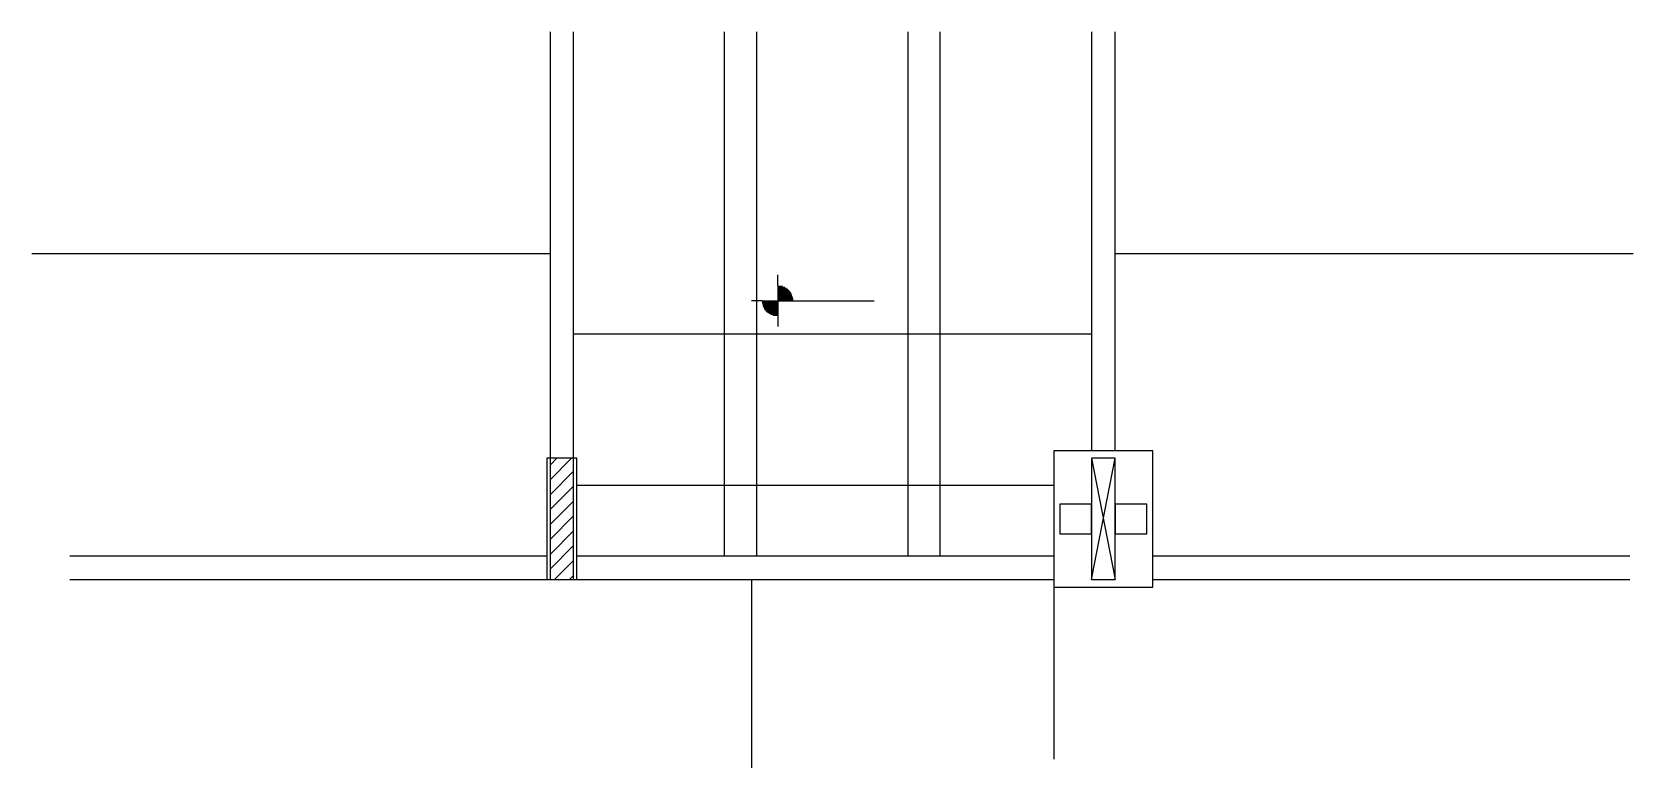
# Model space of a CAD drawing. Header units: metres. Extents: x 4264 to 5556, y 2526 to 3120.
import ezdxf

# ---------------------------------------------------------------- set-up
doc = ezdxf.new("R2010")
doc.units = ezdxf.units.M
for name, color, linetype in [('1', 7, 'Continuous'), ('3', 7, 'Continuous'), ('7', 7, 'Continuous'), ('Painéis', 7, 'Continuous')]:
    doc.layers.add(name, color=color, linetype=linetype)

msp = doc.modelspace()

# ---------------------------------------------------------------- linework, layer by layer
at = {"layer": '1', "color": 7, "lineweight": 25}
for p, q in [((5119.2, 2678.2), (5138.2, 2776.2)), ((5119.2, 2776.2), (5138.2, 2678.2))]:
    msp.add_line(p, q, dxfattribs=at)
at = {"layer": '3', "color": 7, "lineweight": 25}
for p, q in [((4865.9, 2915.7), (4865.9, 2924.2)), ((4865.9, 2915.7), (4865.9, 2890.7)), ((4865.9, 2915.1), (4869.7, 2915.1)), ((4865.9, 2914.3), (4871.6, 2914.3)), ((4865.9, 2913.5), (4873, 2913.5)), ((4865.9, 2912.7), (4874, 2912.7)), ((4865.9, 2911.9), (4874.8, 2911.9)), ((4865.9, 2911.1), (4875.6, 2911.1)), ((4865.9, 2910.3), (4876.2, 2910.3)), ((4865.9, 2909.5), (4876.7, 2909.5)), ((4865.9, 2908.7), (4877.1, 2908.7)), ((4865.9, 2907.9), (4877.4, 2907.9)), ((4865.9, 2907.1), (4877.7, 2907.1)), ((4853.4, 2903.2), (4844.7, 2903.2)), ((4853.4, 2903.2), (4878.4, 2903.2)), ((4865.9, 2902.4), (4853.4, 2902.4)), ((4865.9, 2901.6), (4853.5, 2901.6)), ((4865.9, 2900.8), (4853.6, 2900.8)), ((4865.9, 2900), (4853.8, 2900)), ((4865.9, 2899.2), (4854, 2899.2)), ((4865.9, 2898.4), (4854.3, 2898.4)), ((4865.9, 2897.6), (4854.7, 2897.6)), ((4865.9, 2896.8), (4855.1, 2896.8)), ((4865.9, 2896), (4855.6, 2896)), ((4865.9, 2895.2), (4856.2, 2895.2)), ((4865.9, 2894.4), (4856.9, 2894.4)), ((4865.9, 2906.3), (4878, 2906.3)), ((4865.9, 2905.5), (4878.2, 2905.5)), ((4865.9, 2904.8), (4878.3, 2904.8)), ((4865.9, 2904), (4878.4, 2904)), ((4878.4, 2903.2), (4943.7, 2903.2)), ((4865.9, 2893.7), (4857.8, 2893.7)), ((4865.9, 2892.9), (4858.8, 2892.9)), ((4865.9, 2892.1), (4860.1, 2892.1)), ((4865.9, 2891.3), (4862, 2891.3)), ((4865.9, 2890.7), (4865.9, 2882.4)), ((4682.2, 2758.7), (4699.6, 2776.2)), ((4682.2, 2770.7), (4687.6, 2776.2)), ((4682.2, 2746.7), (4701.2, 2765.7)), ((4682.2, 2734.7), (4701.2, 2753.7)), ((4682.2, 2722.6), (4701.2, 2741.6)), ((4682.2, 2710.6), (4701.2, 2729.6)), ((4682.2, 2698.6), (4701.2, 2717.6)), ((4682.2, 2686.6), (4701.2, 2705.6)), ((4685.8, 2678.2), (4701.2, 2693.5)), ((4697.8, 2678.2), (4701.2, 2681.5))]:
    msp.add_line(p, q, dxfattribs=at)
for points in [[(4682.2, 3120.2), (4682.2, 2776.2)], [(4701.2, 2776.2), (4701.2, 3120.2)], [(5119.2, 3120.2), (5119.2, 2782.2)], [(5138.2, 2782.2), (5138.2, 3120.2)], [(5088.7, 2672.2), (5168.7, 2672.2), (5168.7, 2782.2), (5088.7, 2782.2), (5088.7, 2672.2)], [(4679.7, 2697.2), (4294.7, 2697.2)], [(5088.7, 2697.2), (4703.7, 2697.2)], [(5553.7, 2697.2), (5168.7, 2697.2)], [(4294.7, 2678.2), (4679.7, 2678.2)], [(4703.7, 2678.2), (5088.7, 2678.2)], [(5168.7, 2678.2), (5553.7, 2678.2)]]:
    msp.add_lwpolyline(points, dxfattribs=at)
at = {"layer": '7', "color": 7, "lineweight": 25}
for points in [[(4679.7, 2678.2), (4703.7, 2678.2), (4703.7, 2776.2), (4679.7, 2776.2), (4679.7, 2678.2)], [(4682.2, 2678.2), (4701.2, 2678.2), (4701.2, 2776.2), (4682.2, 2776.2), (4682.2, 2678.2)], [(5119.2, 2678.2), (5138.2, 2678.2), (5138.2, 2776.2), (5119.2, 2776.2), (5119.2, 2678.2)], [(5119.2, 2739.2), (5093.7, 2739.2), (5093.7, 2715.2), (5119.2, 2715.2), (5119.2, 2739.2)], [(5163.7, 2739.2), (5138.2, 2739.2), (5138.2, 2715.2), (5163.7, 2715.2), (5163.7, 2739.2)]]:
    msp.add_lwpolyline(points, dxfattribs=at)
at = {"layer": 'Painéis', "color": 7, "lineweight": 25}
for p, q in [((4823.1, 2697.2), (4823.1, 3120.2)), ((4849.1, 2697.2), (4849.1, 3120.2)), ((4971.1, 2697.2), (4971.1, 3120.2)), ((4997.1, 2697.2), (4997.1, 3120.2)), ((4682.2, 2941.2), (4264.1, 2941.2)), ((5556.2, 2941.2), (5138.2, 2941.2)), ((5119.2, 2876.2), (4701.1, 2876.2)), ((4701.2, 2754.2), (4701.1, 2754.2)), ((5088.7, 2754.2), (4703.7, 2754.2)), ((4844.7, 2678.2), (4844.7, 2526.2)), ((5088.7, 2672.2), (5088.7, 2533.2))]:
    msp.add_line(p, q, dxfattribs=at)

doc.saveas('drawing.dxf')
